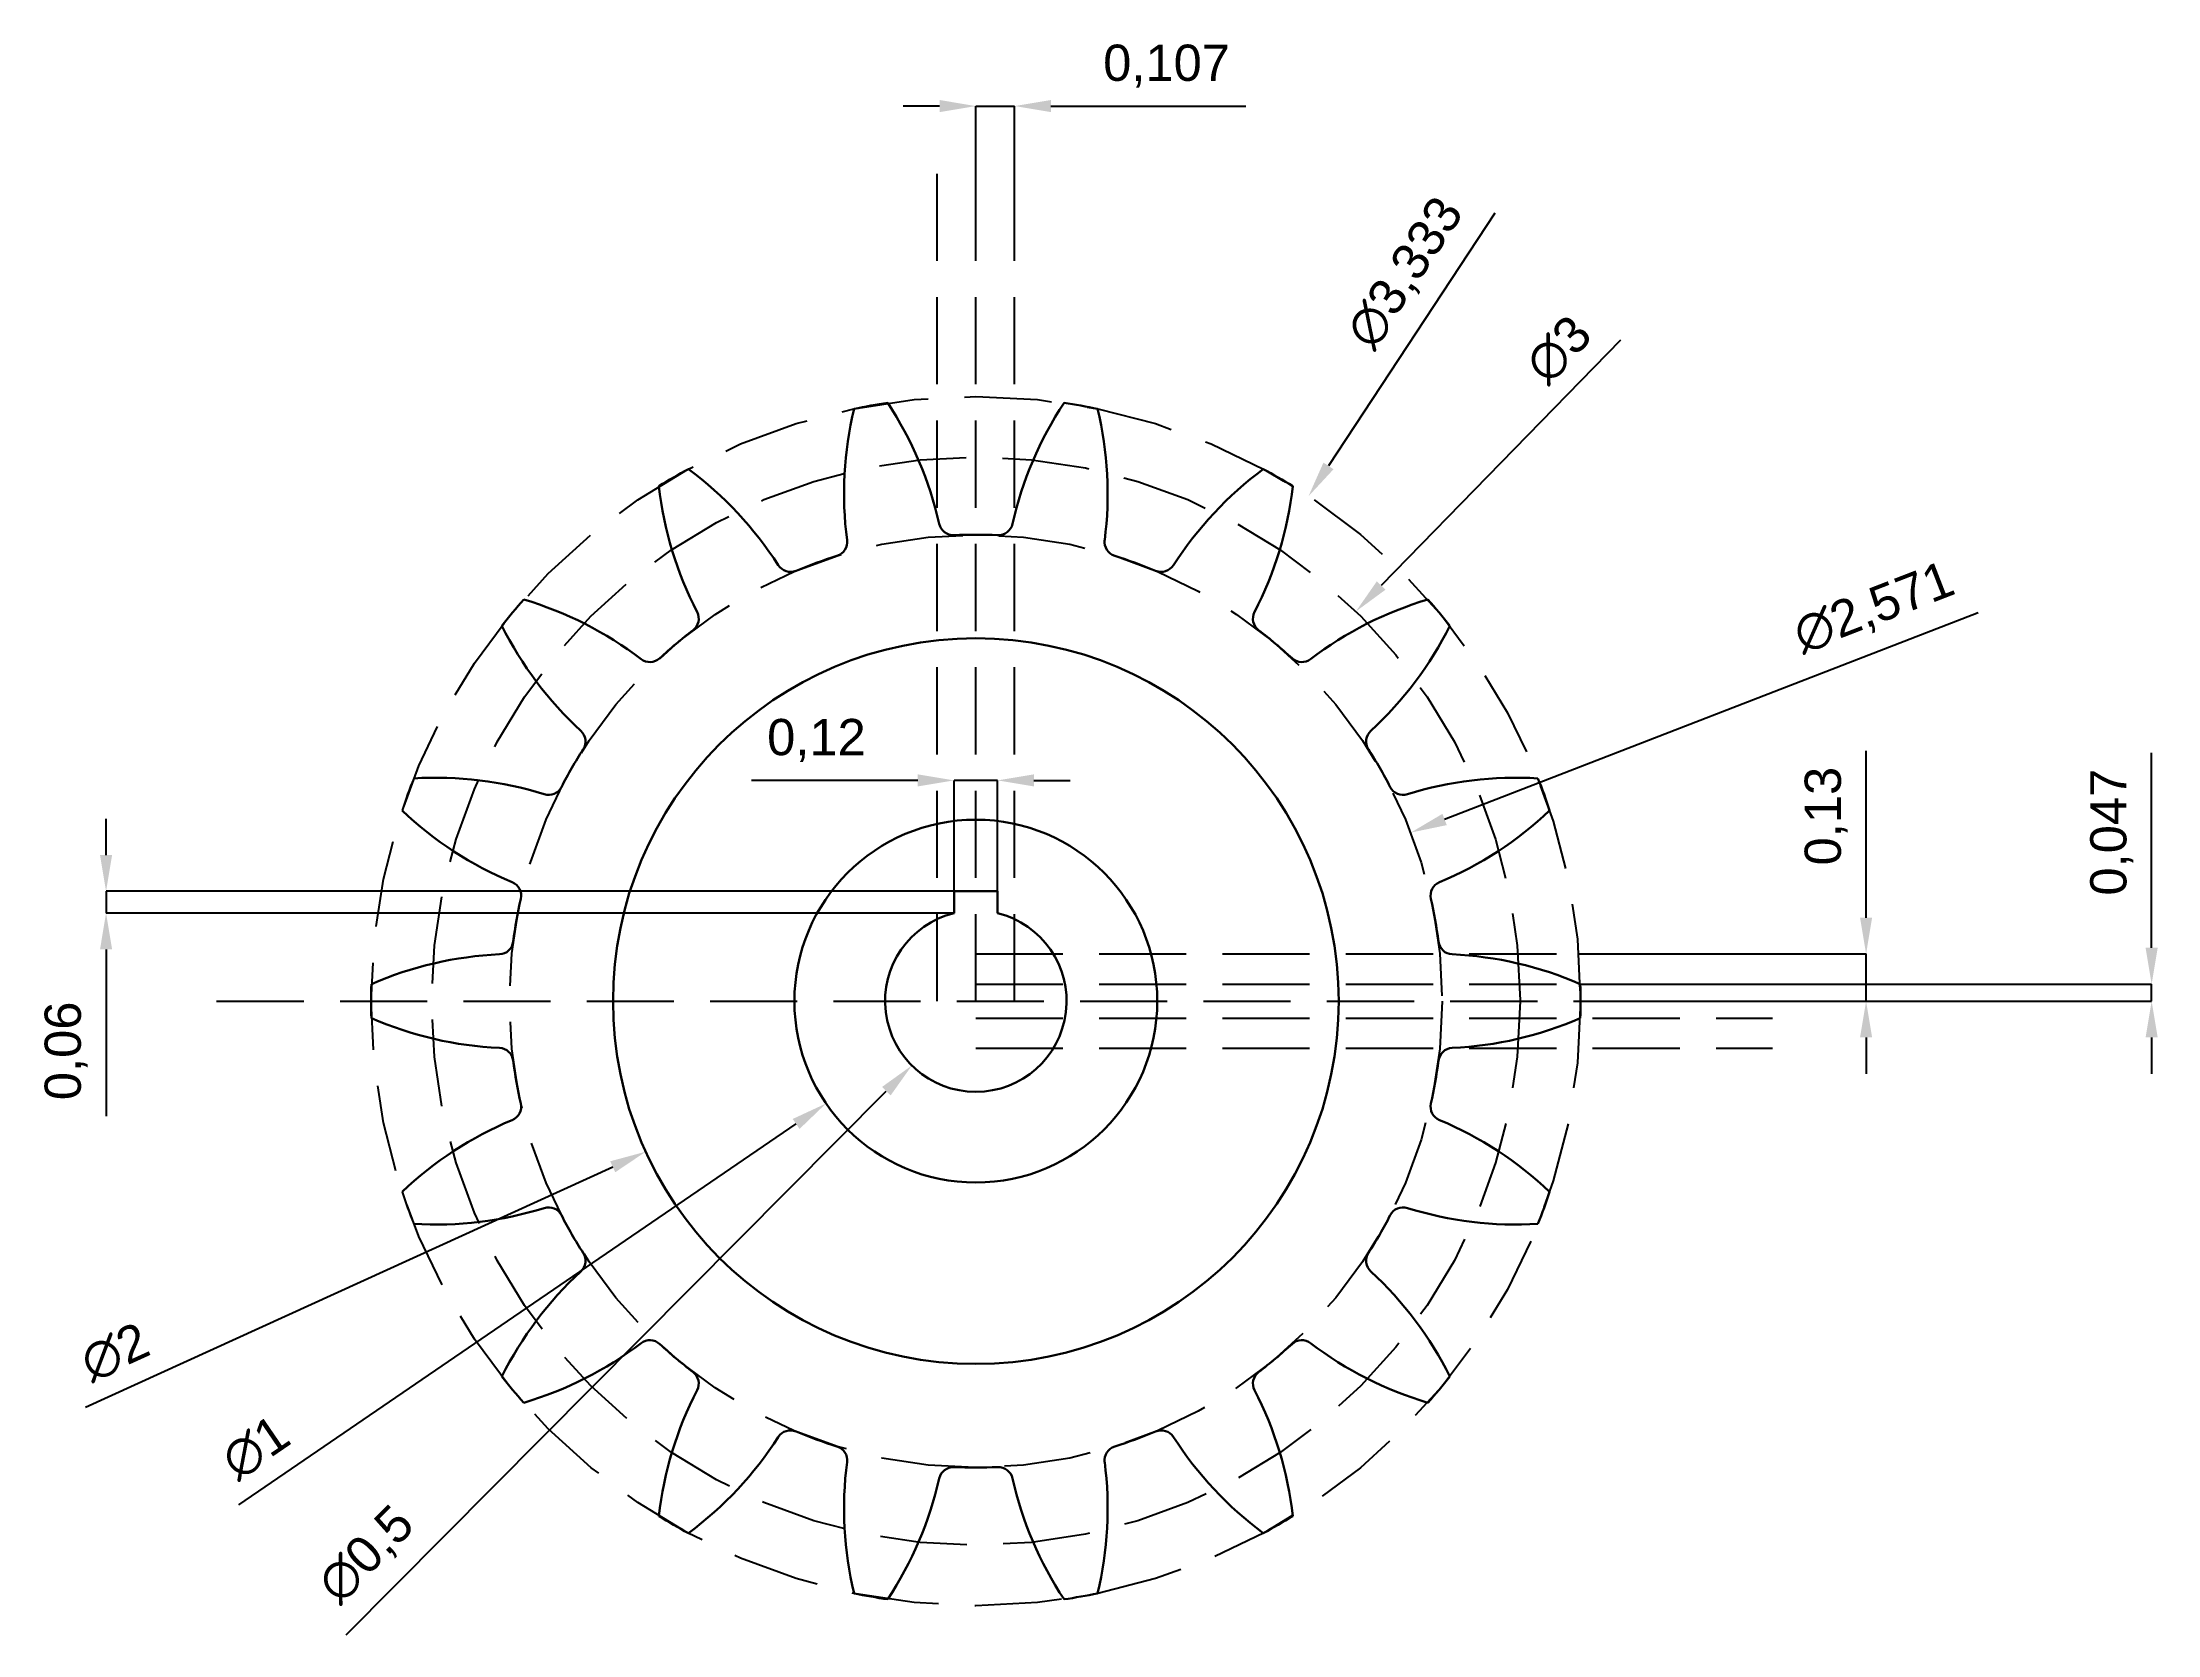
# Model space of a CAD drawing. Header units: millimetres. Extents: x 2710.8 to 2716.63, y 1916.83 to 1921.22.
import ezdxf

# ---------------------------------------------------------------- set-up
doc = ezdxf.new("R2010")
doc.units = ezdxf.units.MM
doc.header["$LTSCALE"] = 0.02
doc.linetypes.add('ACAD_ISO02W100', pattern=[15, 12, -3])
doc.styles.get("Standard").update_dxf_attribs({"font": 'arial.ttf'})
doc.dimstyles.new('ISO-25', dxfattribs={"dimtxt": 0.1, "dimasz": 0.1, "dimexe": 0, "dimexo": 0, "dimgap": 0.05, "dimtad": 1, "dimdec": 3, "dimtxsty": 'Standard', "dimcen": 2.5, "dimadec": 0, "dimazin": 0, "dimtfac": 1, "dimtdec": 3, "dimtmove": 0, "dimatfit": 3, "dimfxl": 1, "dimarcsym": 0})

# ---------------------------------------------------------------- blocks, each defined once
blk = doc.blocks.new('*D6')
at = {"color": 0, "lineweight": -2, "transparency": 16777216}
blk.add_line((2714.8037, 1920.7441), (2714.3449, 1920.0478), dxfattribs=at)
at = {"color": 0, "transparency": 16777216}
blk.add_solid([(2714.331, 1920.057), (2714.3588, 1920.0386), (2714.2899, 1919.9643)], dxfattribs=at)
at = {"layer": 'Defpoints', "color": 0, "transparency": 16777216}
for p in [(2714.2899, 1919.9643), (2712.4562, 1917.1811)]:
    blk.add_point(p, dxfattribs=at)
at = {"color": 0, "transparency": 16777216, "insert": (2714.5601, 1920.5775), "char_height": 0.1, "attachment_point": 5, "rotation": 56.6209}
blk.add_mtext('∅3,333', dxfattribs=at)
blk = doc.blocks.new('*D7')
at = {"color": 0, "lineweight": -2, "transparency": 16777216}
blk.add_line((2715.1494, 1920.3942), (2714.4901, 1919.7182), dxfattribs=at)
at = {"color": 0, "transparency": 16777216}
blk.add_solid([(2714.4782, 1919.7298), (2714.502, 1919.7066), (2714.4203, 1919.6466)], dxfattribs=at)
at = {"layer": 'Defpoints', "color": 0, "transparency": 16777216}
for p in [(2714.4203, 1919.6466), (2712.3258, 1917.4988)]:
    blk.add_point(p, dxfattribs=at)
at = {"color": 0, "transparency": 16777216, "insert": (2714.9792, 1920.3685), "char_height": 0.1, "attachment_point": 5, "rotation": 45.71973}
blk.add_mtext('∅3', dxfattribs=at)
blk = doc.blocks.new('*D8')
at = {"color": 0, "lineweight": -2, "transparency": 16777216}
blk.add_line((2716.1359, 1919.6433), (2714.6649, 1919.0733), dxfattribs=at)
at = {"color": 0, "transparency": 16777216}
blk.add_solid([(2714.6589, 1919.0888), (2714.6709, 1919.0578), (2714.5717, 1919.0372)], dxfattribs=at)
at = {"layer": 'Defpoints', "color": 0, "transparency": 16777216}
for p in [(2714.5717, 1919.0372), (2712.1744, 1918.1082)]:
    blk.add_point(p, dxfattribs=at)
at = {"color": 0, "transparency": 16777216, "insert": (2715.8499, 1919.6523), "char_height": 0.1, "attachment_point": 5, "rotation": 21.1808}
blk.add_mtext('∅2,571', dxfattribs=at)
blk = doc.blocks.new('*D10')
at = {"color": 0, "lineweight": -2, "transparency": 16777216}
for p, q in [((2710.9758, 1918.9754), (2710.9758, 1919.0754)), ((2713.313, 1918.8754), (2710.9758, 1918.8754)), ((2710.9758, 1918.8754), (2710.9758, 1918.8154)), ((2713.313, 1918.8154), (2710.9758, 1918.8154)), ((2710.9758, 1918.7154), (2710.9758, 1918.2557))]:
    blk.add_line(p, q, dxfattribs=at)
at = {"color": 0, "transparency": 16777216}
for points in [[(2710.9592, 1918.9754), (2710.9925, 1918.9754), (2710.9758, 1918.8754)], [(2710.9592, 1918.7154), (2710.9925, 1918.7154), (2710.9758, 1918.8154)]]:
    blk.add_solid(points, dxfattribs=at)
at = {"layer": 'Defpoints', "color": 0, "transparency": 16777216}
for p in [(2713.313, 1918.8754), (2710.9758, 1918.8154), (2713.313, 1918.8154)]:
    blk.add_point(p, dxfattribs=at)
at = {"color": 0, "transparency": 16777216, "insert": (2710.8657, 1918.4356), "char_height": 0.1, "attachment_point": 5, "rotation": 90}
blk.add_mtext('0,06', dxfattribs=at)
blk = doc.blocks.new('*D11')
at = {"color": 0, "lineweight": -2, "transparency": 16777216}
for p, q in [((2713.213, 1919.1811), (2712.7543, 1919.1811)), ((2713.313, 1918.8754), (2713.313, 1919.1811)), ((2713.433, 1919.1811), (2713.313, 1919.1811)), ((2713.433, 1918.8754), (2713.433, 1919.1811)), ((2713.533, 1919.1811), (2713.633, 1919.1811))]:
    blk.add_line(p, q, dxfattribs=at)
at = {"color": 0, "transparency": 16777216}
for points in [[(2713.213, 1919.1977), (2713.213, 1919.1644), (2713.313, 1919.1811)], [(2713.533, 1919.1977), (2713.533, 1919.1644), (2713.433, 1919.1811)]]:
    blk.add_solid(points, dxfattribs=at)
at = {"layer": 'Defpoints', "color": 0, "transparency": 16777216}
for p in [(2713.313, 1919.1811), (2713.313, 1918.8754), (2713.433, 1918.8754)]:
    blk.add_point(p, dxfattribs=at)
at = {"color": 0, "transparency": 16777216, "insert": (2712.9337, 1919.2912), "char_height": 0.1, "attachment_point": 5}
blk.add_mtext('0,12', dxfattribs=at)
blk = doc.blocks.new('*D12')
at = {"color": 0, "lineweight": -2, "transparency": 16777216}
blk.add_line((2710.9192, 1917.4534), (2712.3722, 1918.1162), dxfattribs=at)
at = {"color": 0, "transparency": 16777216}
blk.add_solid([(2712.3653, 1918.1313), (2712.3791, 1918.101), (2712.4632, 1918.1577)], dxfattribs=at)
at = {"layer": 'Defpoints', "color": 0, "transparency": 16777216}
for p in [(2714.2828, 1918.9877), (2712.4632, 1918.1577)]:
    blk.add_point(p, dxfattribs=at)
at = {"color": 0, "transparency": 16777216, "insert": (2711.0005, 1917.6046), "char_height": 0.1, "attachment_point": 5, "rotation": 24.52062}
blk.add_mtext('∅2', dxfattribs=at)
blk = doc.blocks.new('*D13')
at = {"color": 0, "lineweight": -2, "transparency": 16777216}
blk.add_line((2711.3416, 1917.1845), (2712.8776, 1918.2342), dxfattribs=at)
at = {"color": 0, "transparency": 16777216}
blk.add_solid([(2712.8682, 1918.2479), (2712.8871, 1918.2204), (2712.9602, 1918.2906)], dxfattribs=at)
at = {"layer": 'Defpoints', "color": 0, "transparency": 16777216}
for p in [(2713.7858, 1918.8548), (2712.9602, 1918.2906)]:
    blk.add_point(p, dxfattribs=at)
at = {"color": 0, "transparency": 16777216, "insert": (2711.3883, 1917.3421), "char_height": 0.1, "attachment_point": 5, "rotation": 34.34788}
blk.add_mtext('∅1', dxfattribs=at)
blk = doc.blocks.new('*D14')
at = {"color": 0, "lineweight": -2, "transparency": 16777216}
blk.add_line((2711.6374, 1916.8265), (2713.1263, 1918.3245), dxfattribs=at)
at = {"color": 0, "transparency": 16777216}
blk.add_solid([(2713.1145, 1918.3362), (2713.1381, 1918.3127), (2713.1968, 1918.3954)], dxfattribs=at)
at = {"layer": 'Defpoints', "color": 0, "transparency": 16777216}
for p in [(2713.5493, 1918.75), (2713.1968, 1918.3954)]:
    blk.add_point(p, dxfattribs=at)
at = {"color": 0, "transparency": 16777216, "insert": (2711.6962, 1917.0442), "char_height": 0.1, "attachment_point": 5, "rotation": 45.17419}
blk.add_mtext('∅0,5', dxfattribs=at)
blk = doc.blocks.new('*D15')
at = {"color": 0, "lineweight": -2, "transparency": 16777216}
for p, q in [((2716.6136, 1918.7197), (2716.6136, 1919.2572)), ((2715.0395, 1918.6197), (2716.6136, 1918.6197)), ((2716.6136, 1918.5727), (2716.6136, 1918.6197)), ((2715.0395, 1918.5727), (2716.6136, 1918.5727)), ((2716.6136, 1918.4727), (2716.6136, 1918.3727))]:
    blk.add_line(p, q, dxfattribs=at)
at = {"color": 0, "transparency": 16777216}
for points in [[(2716.5969, 1918.7197), (2716.6303, 1918.7197), (2716.6136, 1918.6197)], [(2716.5969, 1918.4727), (2716.6303, 1918.4727), (2716.6136, 1918.5727)]]:
    blk.add_solid(points, dxfattribs=at)
at = {"layer": 'Defpoints', "color": 0, "transparency": 16777216}
for p in [(2715.0395, 1918.6197), (2716.6136, 1918.6197), (2715.0395, 1918.5727)]:
    blk.add_point(p, dxfattribs=at)
at = {"color": 0, "transparency": 16777216, "insert": (2716.5035, 1919.0384), "char_height": 0.1, "attachment_point": 5, "rotation": 90}
blk.add_mtext('0,047', dxfattribs=at)
blk = doc.blocks.new('*D16')
at = {"color": 0, "lineweight": -2, "transparency": 16777216}
for p, q in [((2715.8266, 1918.8027), (2715.8266, 1919.2625)), ((2715.0344, 1918.7027), (2715.8266, 1918.7027)), ((2715.8266, 1918.5727), (2715.8266, 1918.7027)), ((2715.0395, 1918.5727), (2715.8266, 1918.5727)), ((2715.8266, 1918.4727), (2715.8266, 1918.3727))]:
    blk.add_line(p, q, dxfattribs=at)
at = {"color": 0, "transparency": 16777216}
for points in [[(2715.8099, 1918.8027), (2715.8432, 1918.8027), (2715.8266, 1918.7027)], [(2715.8099, 1918.4727), (2715.8432, 1918.4727), (2715.8266, 1918.5727)]]:
    blk.add_solid(points, dxfattribs=at)
at = {"layer": 'Defpoints', "color": 0, "transparency": 16777216}
for p in [(2715.0344, 1918.7027), (2715.8266, 1918.7027), (2715.0395, 1918.5727)]:
    blk.add_point(p, dxfattribs=at)
at = {"color": 0, "transparency": 16777216, "insert": (2715.7165, 1919.0826), "char_height": 0.1, "attachment_point": 5, "rotation": 90}
blk.add_mtext('0,13', dxfattribs=at)
blk = doc.blocks.new('*D17')
at = {"color": 0, "lineweight": -2, "transparency": 16777216}
for p, q in [((2713.273, 1921.0396), (2713.173, 1921.0396)), ((2713.373, 1920.7746), (2713.373, 1921.0396)), ((2713.373, 1921.0396), (2713.48, 1921.0396)), ((2713.48, 1920.7746), (2713.48, 1921.0396)), ((2713.58, 1921.0396), (2714.1175, 1921.0396))]:
    blk.add_line(p, q, dxfattribs=at)
at = {"color": 0, "transparency": 16777216}
for points in [[(2713.273, 1921.0563), (2713.273, 1921.0229), (2713.373, 1921.0396)], [(2713.58, 1921.0563), (2713.58, 1921.0229), (2713.48, 1921.0396)]]:
    blk.add_solid(points, dxfattribs=at)
at = {"layer": 'Defpoints', "color": 0, "transparency": 16777216}
for p in [(2713.48, 1921.0396), (2713.373, 1920.7746), (2713.48, 1920.7746)]:
    blk.add_point(p, dxfattribs=at)
at = {"color": 0, "transparency": 16777216, "insert": (2713.8987, 1921.1497), "char_height": 0.1, "attachment_point": 5}
blk.add_mtext('0,107', dxfattribs=at)

msp = doc.modelspace()

# ---------------------------------------------------------------- linework, layer by layer
at = {"linetype": 'ACAD_ISO02W100'}
for p, q in [((2713.266, 1918.5727), (2713.266, 1920.9183)), ((2713.373, 1918.5727), (2713.373, 1920.9207)), ((2713.48, 1918.5727), (2713.48, 1920.9232)), ((2713.373, 1918.7027), (2715.5684, 1918.7027)), ((2713.373, 1918.6197), (2715.5684, 1918.6197)), ((2711.2806, 1918.5727), (2715.5684, 1918.5727)), ((2713.373, 1918.5257), (2715.5684, 1918.5257)), ((2713.373, 1918.4427), (2715.5684, 1918.4427))]:
    msp.add_line(p, q, dxfattribs=at)
at = {"lineweight": 30}
msp.add_lwpolyline([(2713.313, 1918.8154), (2713.313, 1918.8754), (2713.433, 1918.8754), (2713.433, 1918.8154)], dxfattribs=at)
at = {"linetype": 'ACAD_ISO02W100'}
for radius in [1.6665, 1.5, 1.2855]:
    msp.add_circle((2713.373, 1918.5727), radius, dxfattribs=at)
at = {"lineweight": 30}
for radius in [1, 0.5]:
    msp.add_circle((2713.373, 1918.5727), radius, dxfattribs=at)
for centre, radius, start, end in [((2713.373, 1918.5727), 1.6665, 98.38388, 101.61612), ((2712.2963, 1919.6692), 1, 12.64013, 33.51919), ((2714.4497, 1919.6692), 1, 146.48081, 167.35987), ((2713.373, 1918.5727), 1.6665, 78.38388, 81.61612), ((2714.0098, 1919.9713), 1, 166.48081, 187.35987), ((2712.7363, 1919.9713), 1, 352.64013, 13.51919), ((2713.373, 1918.5727), 1.6665, 118.38388, 121.61612), ((2713.493, 1920.1047), 1, 186.48081, 207.35987), ((2711.9863, 1919.2348), 1, 32.64013, 53.51919), ((2714.7598, 1919.2348), 1, 126.48081, 147.35987), ((2713.253, 1920.1047), 1, 332.64013, 353.51919), ((2713.373, 1918.5727), 1.6665, 58.38388, 61.61612), ((2713.3111, 1919.8968), 0.04, 192.64013, 272.67623), ((2713.4349, 1919.8968), 0.04, 267.32377, 347.35987), ((2712.9783, 1919.8381), 0.04, 287.32377, 7.35987), ((2713.373, 1918.5727), 1.2855, 87.32377, 92.67623), ((2713.7677, 1919.8381), 0.04, 172.64013, 252.67623), ((2712.862, 1919.7957), 0.04, 212.64013, 292.67623), ((2713.373, 1918.5727), 1.2855, 107.32377, 112.67623), ((2713.373, 1918.5727), 1.2855, 67.32377, 72.67623), ((2713.884, 1919.7957), 0.04, 247.32377, 327.35987), ((2713.373, 1918.5727), 1.6665, 138.38388, 141.61612), ((2711.8434, 1918.7206), 1, 52.64013, 73.51919), ((2712.5693, 1919.6268), 0.04, 307.32377, 27.35987), ((2714.1767, 1919.6268), 0.04, 152.64013, 232.67623), ((2714.9026, 1918.7206), 1, 106.48081, 127.35987), ((2713.373, 1918.5727), 1.6665, 38.38388, 41.61612), ((2712.9618, 1920.0534), 1, 206.48081, 227.35987), ((2713.373, 1918.5727), 1.2855, 127.32377, 132.67623), ((2713.373, 1918.5727), 1.2855, 47.32377, 52.67623), ((2713.7843, 1920.0534), 1, 312.64013, 333.51919), ((2712.4745, 1919.5472), 0.04, 232.64013, 312.67623), ((2714.2715, 1919.5472), 0.04, 227.32377, 307.35987), ((2712.2573, 1919.2883), 0.04, 327.32377, 47.35987), ((2714.4887, 1919.2883), 0.04, 132.64013, 212.67623), ((2713.373, 1918.5727), 1.2855, 147.32377, 152.67623), ((2713.373, 1918.5727), 1.2855, 27.32377, 32.67623), ((2711.8851, 1918.1885), 1, 72.64013, 93.51919), ((2714.8609, 1918.1885), 1, 86.48081, 107.35987), ((2713.373, 1918.5727), 1.6665, 18.38388, 21.61612), ((2712.1954, 1919.1811), 0.04, 252.64013, 332.67623), ((2714.5506, 1919.1811), 0.04, 207.32377, 287.35987), ((2712.4802, 1919.8234), 1, 226.48081, 247.35987), ((2714.2659, 1919.8234), 1, 292.64013, 313.51919), ((2712.0798, 1918.8636), 0.04, 347.32377, 67.35987), ((2714.6662, 1918.8636), 0.04, 112.64013, 192.67623), ((2713.373, 1918.5727), 1.2855, 167.32377, 172.67623), ((2713.373, 1918.5727), 1.2855, 7.32377, 12.67623), ((2713.373, 1918.5727), 0.25, 103.88446, 76.11138), ((2712.0583, 1918.7417), 0.04, 272.64013, 352.67623), ((2714.6877, 1918.7417), 0.04, 187.32377, 267.35987), ((2712.1062, 1917.7028), 1, 92.64013, 113.51919), ((2714.6398, 1917.7028), 1, 66.48081, 87.35987), ((2713.373, 1918.5727), 1.6665, 178.38388, 181.61612), ((2713.373, 1918.5727), 1.6665, 358.38388, 1.61612), ((2712.1062, 1919.4426), 1, 246.48081, 267.35987), ((2714.6398, 1919.4426), 1, 272.64013, 293.51919), ((2712.0583, 1918.4037), 0.04, 7.32377, 87.35987), ((2714.6877, 1918.4037), 0.04, 92.64013, 172.67623), ((2713.373, 1918.5727), 1.2855, 187.32377, 192.67623), ((2713.373, 1918.5727), 1.2855, 347.32377, 352.67623), ((2712.4802, 1917.322), 1, 112.64013, 133.51919), ((2712.0798, 1918.2818), 0.04, 292.64013, 12.67623), ((2714.6662, 1918.2818), 0.04, 167.32377, 247.35987), ((2714.2659, 1917.322), 1, 46.48081, 67.35987), ((2712.1954, 1917.9643), 0.04, 27.32377, 107.35987), ((2714.5506, 1917.9643), 0.04, 72.64013, 152.67623), ((2713.373, 1918.5727), 1.6665, 338.38388, 341.61612), ((2711.8851, 1918.9569), 1, 266.48081, 287.35987), ((2713.373, 1918.5727), 1.2855, 207.32377, 212.67623), ((2713.373, 1918.5727), 1.2855, 327.32377, 332.67623), ((2714.8609, 1918.9569), 1, 252.64013, 273.51919), ((2712.2573, 1917.8571), 0.04, 312.64013, 32.67623), ((2714.4887, 1917.8571), 0.04, 147.32377, 227.35987), ((2712.9618, 1917.092), 1, 132.64013, 153.51919), ((2713.7843, 1917.092), 1, 26.48081, 47.35987), ((2711.8434, 1918.4248), 1, 286.48081, 307.35987), ((2712.4745, 1917.5982), 0.04, 47.32377, 127.35987), ((2713.373, 1918.5727), 1.2855, 227.32377, 232.67623), ((2713.373, 1918.5727), 1.2855, 307.32377, 312.67623), ((2714.2715, 1917.5982), 0.04, 52.64013, 132.67623), ((2714.9026, 1918.4248), 1, 232.64013, 253.51919), ((2713.373, 1918.5727), 1.6665, 218.38388, 221.61612), ((2712.5693, 1917.5186), 0.04, 332.64013, 52.67623), ((2714.1767, 1917.5186), 0.04, 127.32377, 207.35987), ((2713.373, 1918.5727), 1.6665, 318.38388, 321.61612), ((2713.493, 1917.0407), 1, 152.64013, 173.51919), ((2713.253, 1917.0407), 1, 6.48081, 27.35987), ((2711.9863, 1917.9106), 1, 306.48081, 327.35987), ((2712.862, 1917.3497), 0.04, 67.32377, 147.35987), ((2713.373, 1918.5727), 1.2855, 247.32377, 252.67623), ((2713.373, 1918.5727), 1.2855, 287.32377, 292.67623), ((2713.884, 1917.3497), 0.04, 32.64013, 112.67623), ((2714.7598, 1917.9106), 1, 212.64013, 233.51919), ((2712.9783, 1917.3073), 0.04, 352.64013, 72.67623), ((2713.7677, 1917.3073), 0.04, 107.32377, 187.35987), ((2714.0098, 1917.1741), 1, 172.64013, 193.51919), ((2712.2963, 1917.4762), 1, 326.48081, 347.35987), ((2713.3111, 1917.2486), 0.04, 87.32377, 167.35987), ((2713.373, 1918.5727), 1.2855, 267.32377, 272.67623), ((2713.4349, 1917.2486), 0.04, 12.64013, 92.67623), ((2714.4497, 1917.4762), 1, 192.64013, 213.51919), ((2712.7363, 1917.1741), 1, 346.48081, 7.35987), ((2713.373, 1918.5727), 1.6665, 238.38388, 241.61612), ((2713.373, 1918.5727), 1.6665, 298.38388, 301.61612), ((2713.373, 1918.5727), 1.6665, 258.38388, 261.61612), ((2713.373, 1918.5727), 1.6665, 278.38388, 281.61612)]:
    msp.add_arc(centre, radius, start, end, dxfattribs=at)
for start, end in [(158.38388, 161.61612), (198.38388, 201.61612)]:
    msp.add_arc((2713.373, 1918.5727), 1.6665, start, end)

# ---------------------------------------------------------------- dimensions: what is measured, and where the dimension line sits
at = {"color": 3}
for base, p1, p2, picture, middle in [((2713.48, 1921.0396), (2713.373, 1920.7746), (2713.48, 1920.7746), '*D17', (2713.8987, 1921.1497)), ((2713.313, 1919.1811), (2713.433, 1918.8754), (2713.313, 1918.8754), '*D11', (2712.9337, 1919.2912))]:
    dim = msp.add_linear_dim(base=base, p1=p1, p2=p2, dimstyle='ISO-25', dxfattribs=at)
    dim.commit()
    dim.dimension.update_dxf_attribs({"geometry": picture, "text_midpoint": middle})
for p1, p2, picture, middle in [((2712.4562, 1917.1811), (2714.2899, 1919.9643), '*D6', (2714.6534, 1920.516)), ((2712.3258, 1917.4988), (2714.4203, 1919.6466), '*D7', (2715.0536, 1920.296)), ((2712.1744, 1918.1082), (2714.5717, 1919.0372), '*D8', (2715.8902, 1919.5481)), ((2714.2828, 1918.9877), (2712.4632, 1918.1577), '*D12', (2711.0436, 1917.5101)), ((2713.7858, 1918.8548), (2712.9602, 1918.2906), '*D13', (2711.4469, 1917.2564)), ((2713.5493, 1918.75), (2713.1968, 1918.3954), '*D14', (2711.7755, 1916.9654))]:
    dim = msp.add_diameter_dim_2p(p1=p1, p2=p2, dimstyle='ISO-25', override={"dimcen": 0, "dimtofl": 0}, dxfattribs=at)
    dim.commit()
    dim.dimension.update_dxf_attribs({"geometry": picture, "text_midpoint": middle, "dimtype": 163})
for base, p1, p2, picture, middle in [((2715.8266, 1918.7027), (2715.0395, 1918.5727), (2715.0344, 1918.7027), '*D16', (2715.7165, 1919.0826)), ((2716.6136, 1918.6197), (2715.0395, 1918.5727), (2715.0395, 1918.6197), '*D15', (2716.5035, 1919.0384)), ((2710.9758, 1918.8154), (2713.313, 1918.8754), (2713.313, 1918.8154), '*D10', (2710.8657, 1918.4356))]:
    dim = msp.add_linear_dim(base=base, p1=p1, p2=p2, angle=90, dimstyle='ISO-25', dxfattribs=at)
    dim.commit()
    dim.dimension.update_dxf_attribs({"geometry": picture, "text_midpoint": middle})

doc.saveas('drawing.dxf')
